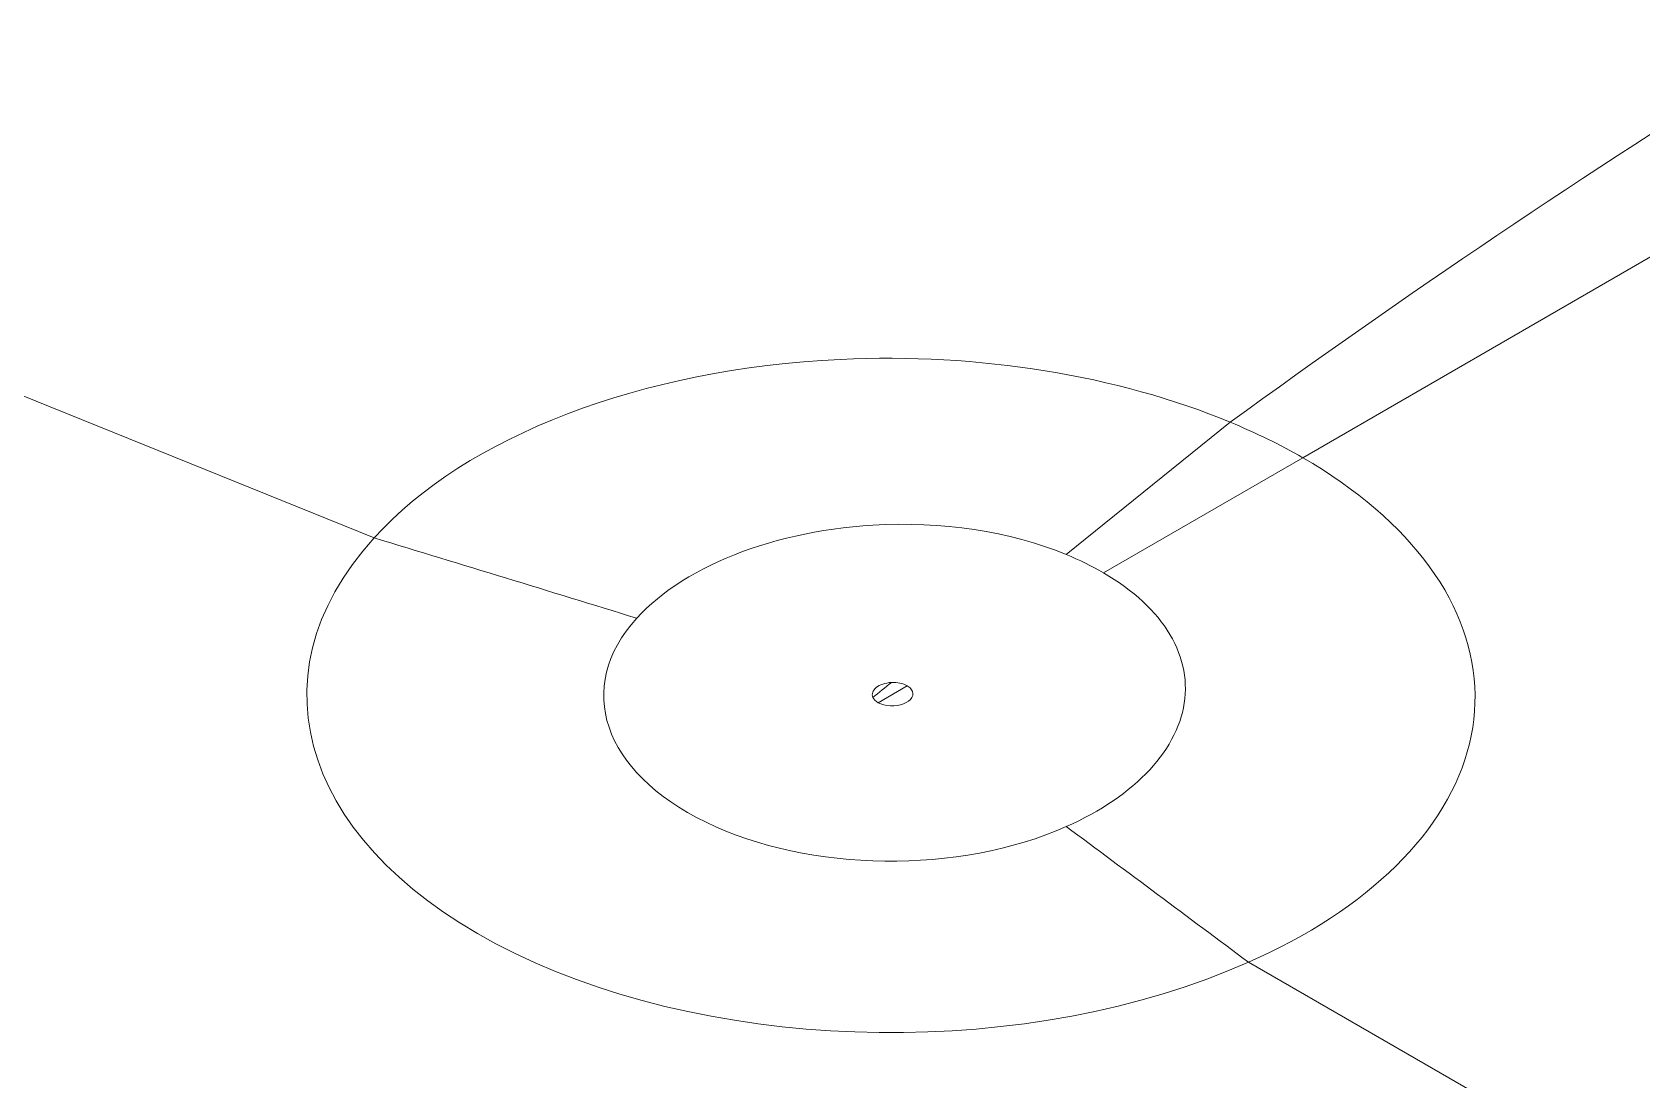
# Model space of a CAD drawing. Header units: millimetres. Extents: x 474.7 to 528.3, y 13.1 to 23.5.
# Drawn here: x 481.43147 to 481.45252, y 15.43864 to 15.45234 of the extents above; entities that cross this region are included whole.
import ezdxf

# ---------------------------------------------------------------- set-up
doc = ezdxf.new("R2010")
doc.units = ezdxf.units.MM
doc.header["$LTSCALE"] = 2.5
doc.layers.add('I-ARQ', color=8, linetype='Continuous')

msp = doc.modelspace()

# ---------------------------------------------------------------- linework, layer by layer
at = {"layer": 'I-ARQ', "lineweight": 5}
for points, knots in [([(481.450978, 15.484964, 10.008267), (481.468472, 15.492227, 9.997996), (481.492404, 15.491375, 9.999201), (481.508219, 15.482926, 10.011149), (481.508219, 15.482926, 10.011149), (481.524035, 15.474478, 10.023096), (481.527363, 15.460769, 10.042484), (481.516179, 15.450136, 10.057522)], [0, 0, 0, 0, 0.5, 0.5, 0.5, 0.5, 1, 1, 1, 1]), ([(481.465544, 15.420901, 10.098866), (481.447126, 15.414444, 10.107997), (481.423381, 15.416366, 10.10528), (481.408748, 15.425496, 10.092367), (481.408748, 15.425496, 10.092367), (481.394115, 15.434628, 10.079453), (481.39264, 15.448445, 10.059913), (481.405219, 15.458545, 10.04563)], [0, 0, 0, 0, 0.5, 0.5, 0.5, 0.5, 1, 1, 1, 1]), ([(481.471949, 15.425987, 10.091673), (481.456357, 15.416985, 10.104404), (481.431408, 15.416401, 10.10523), (481.414605, 15.424645, 10.093571), (481.414605, 15.424645, 10.093571), (481.397803, 15.43289, 10.081911), (481.394776, 15.447199, 10.061675), (481.40765, 15.457536, 10.047057)], [0, 0, 0, 0, 0.5, 0.5, 0.5, 0.5, 1, 1, 1, 1]), ([(481.471478, 15.426259, 10.091288), (481.456202, 15.41744, 10.103761), (481.431784, 15.416824, 10.104632), (481.415236, 15.424842, 10.093293), (481.415236, 15.424842, 10.093293), (481.398688, 15.432858, 10.081956), (481.395498, 15.446848, 10.062171), (481.407889, 15.457065, 10.047722)], [0, 0, 0, 0, 0.5, 0.5, 0.5, 0.5, 1, 1, 1, 1]), ([(481.469314, 15.427508, 10.089522), (481.455161, 15.419337, 10.101078), (481.432536, 15.418766, 10.101885), (481.417203, 15.426194, 10.09138), (481.417203, 15.426194, 10.09138), (481.40187, 15.433623, 10.080874), (481.398914, 15.446585, 10.062543), (481.410394, 15.456052, 10.049155)], [0, 0, 0, 0, 0.5, 0.5, 0.5, 0.5, 1, 1, 1, 1]), ([(481.447377, 15.440174, 10.07161), (481.447377, 15.440174, 10.07161), (481.447521, 15.440239, 10.071518), (481.447521, 15.440239, 10.071518), (481.447521, 15.440239, 10.071518), (481.447521, 15.440239, 10.071518), (481.447662, 15.440306, 10.071423), (481.447662, 15.440306, 10.071423), (481.447662, 15.440306, 10.071423), (481.447662, 15.440306, 10.071423), (481.447801, 15.440375, 10.071325), (481.447801, 15.440375, 10.071325), (481.447801, 15.440375, 10.071325), (481.447801, 15.440375, 10.071325), (481.447936, 15.440446, 10.071225), (481.447936, 15.440446, 10.071225), (481.447936, 15.440446, 10.071225), (481.447936, 15.440446, 10.071225), (481.448069, 15.440519, 10.071122), (481.448069, 15.440519, 10.071122), (481.448069, 15.440519, 10.071122), (481.448069, 15.440519, 10.071122), (481.448199, 15.440594, 10.071016), (481.448199, 15.440594, 10.071016), (481.448199, 15.440594, 10.071016), (481.448199, 15.440594, 10.071016), (481.448325, 15.440671, 10.070908), (481.448325, 15.440671, 10.070908), (481.448325, 15.440671, 10.070908), (481.448325, 15.440671, 10.070908), (481.448448, 15.440749, 10.070796), (481.448448, 15.440749, 10.070796), (481.448448, 15.440749, 10.070796), (481.448448, 15.440749, 10.070796), (481.448567, 15.44083, 10.070683), (481.448567, 15.44083, 10.070683), (481.448567, 15.44083, 10.070683), (481.448567, 15.44083, 10.070683), (481.448684, 15.440911, 10.070567), (481.448684, 15.440911, 10.070567), (481.448684, 15.440911, 10.070567), (481.448684, 15.440911, 10.070567), (481.448796, 15.440994, 10.070449), (481.448796, 15.440994, 10.070449), (481.448796, 15.440994, 10.070449), (481.448796, 15.440994, 10.070449), (481.448906, 15.441079, 10.070329), (481.448906, 15.441079, 10.070329), (481.448906, 15.441079, 10.070329), (481.448906, 15.441079, 10.070329), (481.449011, 15.441166, 10.070207), (481.449011, 15.441166, 10.070207), (481.449011, 15.441166, 10.070207), (481.449011, 15.441166, 10.070207), (481.449113, 15.441254, 10.070083), (481.449113, 15.441254, 10.070083), (481.449113, 15.441254, 10.070083), (481.449113, 15.441254, 10.070083), (481.449212, 15.441343, 10.069956), (481.449212, 15.441343, 10.069956), (481.449212, 15.441343, 10.069956), (481.449212, 15.441343, 10.069956), (481.449306, 15.441433, 10.069829), (481.449306, 15.441433, 10.069829), (481.449306, 15.441433, 10.069829), (481.449306, 15.441433, 10.069829), (481.449397, 15.441526, 10.069698), (481.449397, 15.441526, 10.069698), (481.449397, 15.441526, 10.069698), (481.449397, 15.441526, 10.069698), (481.449483, 15.441619, 10.069566), (481.449483, 15.441619, 10.069566), (481.449483, 15.441619, 10.069566), (481.449483, 15.441619, 10.069566), (481.449567, 15.441714, 10.069432), (481.449567, 15.441714, 10.069432), (481.449567, 15.441714, 10.069432), (481.449567, 15.441714, 10.069432), (481.449646, 15.44181, 10.069297), (481.449646, 15.44181, 10.069297), (481.449646, 15.44181, 10.069297), (481.449646, 15.44181, 10.069297), (481.449721, 15.441906, 10.06916), (481.449721, 15.441906, 10.06916), (481.449721, 15.441906, 10.06916), (481.449721, 15.441906, 10.06916), (481.449791, 15.442004, 10.069022), (481.449791, 15.442004, 10.069022), (481.449791, 15.442004, 10.069022), (481.449791, 15.442004, 10.069022), (481.449858, 15.442103, 10.068881), (481.449858, 15.442103, 10.068881), (481.449858, 15.442103, 10.068881), (481.449858, 15.442103, 10.068881), (481.44992, 15.442203, 10.06874), (481.44992, 15.442203, 10.06874), (481.44992, 15.442203, 10.06874), (481.44992, 15.442203, 10.06874), (481.449978, 15.442304, 10.068598), (481.449978, 15.442304, 10.068598), (481.449978, 15.442304, 10.068598), (481.449978, 15.442304, 10.068598), (481.450032, 15.442405, 10.068454), (481.450032, 15.442405, 10.068454), (481.450032, 15.442405, 10.068454), (481.450032, 15.442405, 10.068454), (481.450083, 15.442508, 10.068309), (481.450083, 15.442508, 10.068309), (481.450083, 15.442508, 10.068309), (481.450083, 15.442508, 10.068309), (481.450128, 15.442611, 10.068163), (481.450128, 15.442611, 10.068163), (481.450128, 15.442611, 10.068163), (481.450128, 15.442611, 10.068163), (481.450169, 15.442715, 10.068016), (481.450169, 15.442715, 10.068016), (481.450169, 15.442715, 10.068016), (481.450169, 15.442715, 10.068016), (481.450206, 15.44282, 10.067868), (481.450206, 15.44282, 10.067868), (481.450206, 15.44282, 10.067868), (481.450206, 15.44282, 10.067868), (481.450238, 15.442924, 10.06772), (481.450238, 15.442924, 10.06772), (481.450238, 15.442924, 10.06772), (481.450238, 15.442924, 10.06772), (481.450266, 15.44303, 10.067571), (481.450266, 15.44303, 10.067571), (481.450266, 15.44303, 10.067571), (481.450266, 15.44303, 10.067571), (481.450289, 15.443136, 10.067421), (481.450289, 15.443136, 10.067421), (481.450289, 15.443136, 10.067421), (481.450289, 15.443136, 10.067421), (481.450309, 15.443242, 10.067272), (481.450309, 15.443242, 10.067272), (481.450309, 15.443242, 10.067272), (481.450309, 15.443242, 10.067272), (481.450323, 15.443348, 10.067121), (481.450323, 15.443348, 10.067121), (481.450323, 15.443348, 10.067121), (481.450323, 15.443348, 10.067121), (481.450332, 15.443455, 10.06697), (481.450332, 15.443455, 10.06697), (481.450332, 15.443455, 10.06697), (481.450332, 15.443455, 10.06697), (481.450338, 15.443562, 10.066819), (481.450338, 15.443562, 10.066819), (481.450338, 15.443562, 10.066819), (481.450338, 15.443562, 10.066819), (481.450339, 15.443669, 10.066667), (481.450339, 15.443669, 10.066667), (481.450339, 15.443669, 10.066667), (481.450339, 15.443669, 10.066667), (481.450335, 15.443776, 10.066516), (481.450335, 15.443776, 10.066516), (481.450335, 15.443776, 10.066516), (481.450335, 15.443776, 10.066516), (481.450328, 15.443883, 10.066364), (481.450328, 15.443883, 10.066364), (481.450328, 15.443883, 10.066364), (481.450328, 15.443883, 10.066364), (481.450315, 15.44399, 10.066213), (481.450315, 15.44399, 10.066213), (481.450315, 15.44399, 10.066213), (481.450315, 15.44399, 10.066213), (481.450298, 15.444097, 10.066062), (481.450298, 15.444097, 10.066062), (481.450298, 15.444097, 10.066062), (481.450298, 15.444097, 10.066062), (481.450276, 15.444203, 10.065911), (481.450276, 15.444203, 10.065911), (481.450276, 15.444203, 10.065911), (481.450276, 15.444203, 10.065911), (481.45025, 15.44431, 10.06576), (481.45025, 15.44431, 10.06576), (481.45025, 15.44431, 10.06576), (481.45025, 15.44431, 10.06576), (481.45022, 15.444416, 10.065611), (481.45022, 15.444416, 10.065611), (481.45022, 15.444416, 10.065611), (481.45022, 15.444416, 10.065611), (481.450184, 15.444522, 10.065461), (481.450184, 15.444522, 10.065461), (481.450184, 15.444522, 10.065461), (481.450184, 15.444522, 10.065461), (481.450145, 15.444626, 10.065313), (481.450145, 15.444626, 10.065313), (481.450145, 15.444626, 10.065313), (481.450145, 15.444626, 10.065313), (481.450101, 15.444731, 10.065165), (481.450101, 15.444731, 10.065165), (481.450101, 15.444731, 10.065165), (481.450101, 15.444731, 10.065165), (481.450052, 15.444835, 10.065018), (481.450052, 15.444835, 10.065018), (481.450052, 15.444835, 10.065018), (481.450052, 15.444835, 10.065018), (481.449999, 15.444939, 10.064872), (481.449999, 15.444939, 10.064872), (481.449999, 15.444939, 10.064872), (481.449999, 15.444939, 10.064872), (481.449943, 15.445041, 10.064727), (481.449943, 15.445041, 10.064727), (481.449943, 15.445041, 10.064727), (481.449943, 15.445041, 10.064727), (481.449881, 15.445143, 10.064583), (481.449881, 15.445143, 10.064583), (481.449881, 15.445143, 10.064583), (481.449881, 15.445143, 10.064583), (481.449815, 15.445244, 10.06444), (481.449815, 15.445244, 10.06444), (481.449815, 15.445244, 10.06444), (481.449815, 15.445244, 10.06444), (481.449744, 15.445344, 10.064299), (481.449744, 15.445344, 10.064299), (481.449744, 15.445344, 10.064299), (481.449744, 15.445344, 10.064299), (481.44967, 15.445443, 10.064159), (481.44967, 15.445443, 10.064159), (481.44967, 15.445443, 10.064159), (481.44967, 15.445443, 10.064159), (481.449592, 15.445541, 10.06402), (481.449592, 15.445541, 10.06402), (481.449592, 15.445541, 10.06402), (481.449592, 15.445541, 10.06402), (481.449509, 15.445638, 10.063883), (481.449509, 15.445638, 10.063883), (481.449509, 15.445638, 10.063883), (481.449509, 15.445638, 10.063883), (481.449423, 15.445734, 10.063747), (481.449423, 15.445734, 10.063747), (481.449423, 15.445734, 10.063747), (481.449423, 15.445734, 10.063747), (481.449332, 15.445828, 10.063614), (481.449332, 15.445828, 10.063614), (481.449332, 15.445828, 10.063614), (481.449332, 15.445828, 10.063614), (481.449237, 15.445921, 10.063482), (481.449237, 15.445921, 10.063482), (481.449237, 15.445921, 10.063482), (481.449237, 15.445921, 10.063482), (481.449139, 15.446013, 10.063352), (481.449139, 15.446013, 10.063352), (481.449139, 15.446013, 10.063352), (481.449139, 15.446013, 10.063352), (481.449036, 15.446103, 10.063224), (481.449036, 15.446103, 10.063224), (481.449036, 15.446103, 10.063224), (481.449036, 15.446103, 10.063224), (481.44893, 15.446193, 10.063098), (481.44893, 15.446193, 10.063098), (481.44893, 15.446193, 10.063098), (481.44893, 15.446193, 10.063098), (481.44882, 15.44628, 10.062974), (481.44882, 15.44628, 10.062974), (481.44882, 15.44628, 10.062974), (481.44882, 15.44628, 10.062974), (481.448706, 15.446366, 10.062852), (481.448706, 15.446366, 10.062852), (481.448706, 15.446366, 10.062852), (481.448706, 15.446366, 10.062852), (481.448588, 15.446451, 10.062733), (481.448588, 15.446451, 10.062733), (481.448588, 15.446451, 10.062733), (481.448588, 15.446451, 10.062733), (481.448468, 15.446533, 10.062617), (481.448468, 15.446533, 10.062617), (481.448468, 15.446533, 10.062617), (481.448468, 15.446533, 10.062617), (481.448344, 15.446615, 10.062501), (481.448344, 15.446615, 10.062501), (481.448344, 15.446615, 10.062501), (481.448344, 15.446615, 10.062501), (481.448216, 15.446694, 10.062389), (481.448216, 15.446694, 10.062389), (481.448216, 15.446694, 10.062389), (481.448216, 15.446694, 10.062389), (481.448086, 15.446771, 10.06228), (481.448086, 15.446771, 10.06228)], [0, 0, 0, 0, 0.014286, 0.014286, 0.014286, 0.014286, 0.028571, 0.028571, 0.028571, 0.028571, 0.042857, 0.042857, 0.042857, 0.042857, 0.057143, 0.057143, 0.057143, 0.057143, 0.071429, 0.071429, 0.071429, 0.071429, 0.085714, 0.085714, 0.085714, 0.085714, 0.1, 0.1, 0.1, 0.1, 0.114286, 0.114286, 0.114286, 0.114286, 0.128571, 0.128571, 0.128571, 0.128571, 0.142857, 0.142857, 0.142857, 0.142857, 0.157143, 0.157143, 0.157143, 0.157143, 0.171429, 0.171429, 0.171429, 0.171429, 0.185714, 0.185714, 0.185714, 0.185714, 0.2, 0.2, 0.2, 0.2, 0.214286, 0.214286, 0.214286, 0.214286, 0.228571, 0.228571, 0.228571, 0.228571, 0.242857, 0.242857, 0.242857, 0.242857, 0.257143, 0.257143, 0.257143, 0.257143, 0.271429, 0.271429, 0.271429, 0.271429, 0.285714, 0.285714, 0.285714, 0.285714, 0.3, 0.3, 0.3, 0.3, 0.314286, 0.314286, 0.314286, 0.314286, 0.328571, 0.328571, 0.328571, 0.328571, 0.342857, 0.342857, 0.342857, 0.342857, 0.357143, 0.357143, 0.357143, 0.357143, 0.371429, 0.371429, 0.371429, 0.371429, 0.385714, 0.385714, 0.385714, 0.385714, 0.4, 0.4, 0.4, 0.4, 0.414286, 0.414286, 0.414286, 0.414286, 0.428571, 0.428571, 0.428571, 0.428571, 0.442857, 0.442857, 0.442857, 0.442857, 0.457143, 0.457143, 0.457143, 0.457143, 0.471429, 0.471429, 0.471429, 0.471429, 0.485714, 0.485714, 0.485714, 0.485714, 0.5, 0.5, 0.5, 0.5, 0.514286, 0.514286, 0.514286, 0.514286, 0.528571, 0.528571, 0.528571, 0.528571, 0.542857, 0.542857, 0.542857, 0.542857, 0.557143, 0.557143, 0.557143, 0.557143, 0.571429, 0.571429, 0.571429, 0.571429, 0.585714, 0.585714, 0.585714, 0.585714, 0.6, 0.6, 0.6, 0.6, 0.614286, 0.614286, 0.614286, 0.614286, 0.628571, 0.628571, 0.628571, 0.628571, 0.642857, 0.642857, 0.642857, 0.642857, 0.657143, 0.657143, 0.657143, 0.657143, 0.671429, 0.671429, 0.671429, 0.671429, 0.685714, 0.685714, 0.685714, 0.685714, 0.7, 0.7, 0.7, 0.7, 0.714286, 0.714286, 0.714286, 0.714286, 0.728571, 0.728571, 0.728571, 0.728571, 0.742857, 0.742857, 0.742857, 0.742857, 0.757143, 0.757143, 0.757143, 0.757143, 0.771429, 0.771429, 0.771429, 0.771429, 0.785714, 0.785714, 0.785714, 0.785714, 0.8, 0.8, 0.8, 0.8, 0.814286, 0.814286, 0.814286, 0.814286, 0.828571, 0.828571, 0.828571, 0.828571, 0.842857, 0.842857, 0.842857, 0.842857, 0.857143, 0.857143, 0.857143, 0.857143, 0.871429, 0.871429, 0.871429, 0.871429, 0.885714, 0.885714, 0.885714, 0.885714, 0.9, 0.9, 0.9, 0.9, 0.914286, 0.914286, 0.914286, 0.914286, 0.928571, 0.928571, 0.928571, 0.928571, 0.942857, 0.942857, 0.942857, 0.942857, 0.957143, 0.957143, 0.957143, 0.957143, 0.971429, 0.971429, 0.971429, 0.971429, 0.985714, 0.985714, 0.985714, 0.985714, 1, 1, 1, 1]), ([(481.442463, 15.445888, 10.06353), (481.442463, 15.445888, 10.06353), (481.442333, 15.445879, 10.063542), (481.442333, 15.445879, 10.063542), (481.442333, 15.445879, 10.063542), (481.442333, 15.445879, 10.063542), (481.442204, 15.445867, 10.063558), (481.442204, 15.445867, 10.063558), (481.442204, 15.445867, 10.063558), (481.442204, 15.445867, 10.063558), (481.442077, 15.445854, 10.063578), (481.442077, 15.445854, 10.063578), (481.442077, 15.445854, 10.063578), (481.442077, 15.445854, 10.063578), (481.44195, 15.445837, 10.063601), (481.44195, 15.445837, 10.063601), (481.44195, 15.445837, 10.063601), (481.44195, 15.445837, 10.063601), (481.441824, 15.445818, 10.063628), (481.441824, 15.445818, 10.063628), (481.441824, 15.445818, 10.063628), (481.441824, 15.445818, 10.063628), (481.441699, 15.445796, 10.063659), (481.441699, 15.445796, 10.063659), (481.441699, 15.445796, 10.063659), (481.441699, 15.445796, 10.063659), (481.441576, 15.445773, 10.063692), (481.441576, 15.445773, 10.063692), (481.441576, 15.445773, 10.063692), (481.441576, 15.445773, 10.063692), (481.441454, 15.445747, 10.063729), (481.441454, 15.445747, 10.063729), (481.441454, 15.445747, 10.063729), (481.441454, 15.445747, 10.063729), (481.441334, 15.445718, 10.063769), (481.441334, 15.445718, 10.063769), (481.441334, 15.445718, 10.063769), (481.441334, 15.445718, 10.063769), (481.441216, 15.445687, 10.063813), (481.441216, 15.445687, 10.063813), (481.441216, 15.445687, 10.063813), (481.441216, 15.445687, 10.063813), (481.441099, 15.445655, 10.063859), (481.441099, 15.445655, 10.063859), (481.441099, 15.445655, 10.063859), (481.441099, 15.445655, 10.063859), (481.440985, 15.44562, 10.063909), (481.440985, 15.44562, 10.063909), (481.440985, 15.44562, 10.063909), (481.440985, 15.44562, 10.063909), (481.440872, 15.445582, 10.063961), (481.440872, 15.445582, 10.063961), (481.440872, 15.445582, 10.063961), (481.440872, 15.445582, 10.063961), (481.440762, 15.445543, 10.064017), (481.440762, 15.445543, 10.064017), (481.440762, 15.445543, 10.064017), (481.440762, 15.445543, 10.064017), (481.440655, 15.445501, 10.064076), (481.440655, 15.445501, 10.064076), (481.440655, 15.445501, 10.064076), (481.440655, 15.445501, 10.064076), (481.440548, 15.445458, 10.064137), (481.440548, 15.445458, 10.064137), (481.440548, 15.445458, 10.064137), (481.440548, 15.445458, 10.064137), (481.440446, 15.445413, 10.064201), (481.440446, 15.445413, 10.064201), (481.440446, 15.445413, 10.064201), (481.440446, 15.445413, 10.064201), (481.440346, 15.445366, 10.064267), (481.440346, 15.445366, 10.064267), (481.440346, 15.445366, 10.064267), (481.440346, 15.445366, 10.064267), (481.440249, 15.445317, 10.064337), (481.440249, 15.445317, 10.064337), (481.440249, 15.445317, 10.064337), (481.440249, 15.445317, 10.064337), (481.440153, 15.445266, 10.064408), (481.440153, 15.445266, 10.064408), (481.440153, 15.445266, 10.064408), (481.440153, 15.445266, 10.064408), (481.440061, 15.445213, 10.064483), (481.440061, 15.445213, 10.064483), (481.440061, 15.445213, 10.064483), (481.440061, 15.445213, 10.064483), (481.439972, 15.445159, 10.064559), (481.439972, 15.445159, 10.064559), (481.439972, 15.445159, 10.064559), (481.439972, 15.445159, 10.064559), (481.439887, 15.445103, 10.064639), (481.439887, 15.445103, 10.064639), (481.439887, 15.445103, 10.064639), (481.439887, 15.445103, 10.064639), (481.439804, 15.445046, 10.06472), (481.439804, 15.445046, 10.06472), (481.439804, 15.445046, 10.06472), (481.439804, 15.445046, 10.06472), (481.439725, 15.444987, 10.064803), (481.439725, 15.444987, 10.064803), (481.439725, 15.444987, 10.064803), (481.439725, 15.444987, 10.064803), (481.439648, 15.444927, 10.064888), (481.439648, 15.444927, 10.064888), (481.439648, 15.444927, 10.064888), (481.439648, 15.444927, 10.064888), (481.439576, 15.444865, 10.064976), (481.439576, 15.444865, 10.064976), (481.439576, 15.444865, 10.064976), (481.439576, 15.444865, 10.064976), (481.439507, 15.444802, 10.065065), (481.439507, 15.444802, 10.065065), (481.439507, 15.444802, 10.065065), (481.439507, 15.444802, 10.065065), (481.43944, 15.444738, 10.065156), (481.43944, 15.444738, 10.065156), (481.43944, 15.444738, 10.065156), (481.43944, 15.444738, 10.065156), (481.439379, 15.444672, 10.065248), (481.439379, 15.444672, 10.065248)], [0, 0, 0, 0, 0.033333, 0.033333, 0.033333, 0.033333, 0.066667, 0.066667, 0.066667, 0.066667, 0.1, 0.1, 0.1, 0.1, 0.133333, 0.133333, 0.133333, 0.133333, 0.166667, 0.166667, 0.166667, 0.166667, 0.2, 0.2, 0.2, 0.2, 0.233333, 0.233333, 0.233333, 0.233333, 0.266667, 0.266667, 0.266667, 0.266667, 0.3, 0.3, 0.3, 0.3, 0.333333, 0.333333, 0.333333, 0.333333, 0.366667, 0.366667, 0.366667, 0.366667, 0.4, 0.4, 0.4, 0.4, 0.433333, 0.433333, 0.433333, 0.433333, 0.466667, 0.466667, 0.466667, 0.466667, 0.5, 0.5, 0.5, 0.5, 0.533333, 0.533333, 0.533333, 0.533333, 0.566667, 0.566667, 0.566667, 0.566667, 0.6, 0.6, 0.6, 0.6, 0.633333, 0.633333, 0.633333, 0.633333, 0.666667, 0.666667, 0.666667, 0.666667, 0.7, 0.7, 0.7, 0.7, 0.733333, 0.733333, 0.733333, 0.733333, 0.766667, 0.766667, 0.766667, 0.766667, 0.8, 0.8, 0.8, 0.8, 0.833333, 0.833333, 0.833333, 0.833333, 0.866667, 0.866667, 0.866667, 0.866667, 0.9, 0.9, 0.9, 0.9, 0.933333, 0.933333, 0.933333, 0.933333, 0.966667, 0.966667, 0.966667, 0.966667, 1, 1, 1, 1]), ([(481.447377, 15.440174, 10.07161), (481.444531, 15.438905, 10.073405), (481.440539, 15.438952, 10.073338), (481.437787, 15.440288, 10.071448), (481.437787, 15.440288, 10.071448), (481.435036, 15.441624, 10.069559), (481.43427, 15.443887, 10.066359), (481.435946, 15.445722, 10.063763)], [0, 0, 0, 0, 0.5, 0.5, 0.5, 0.5, 1, 1, 1, 1]), ([(481.444994, 15.441947, 10.069103), (481.444994, 15.441947, 10.069103), (481.445077, 15.441985, 10.069049), (481.445077, 15.441985, 10.069049), (481.445077, 15.441985, 10.069049), (481.445077, 15.441985, 10.069049), (481.445159, 15.442024, 10.068994), (481.445159, 15.442024, 10.068994), (481.445159, 15.442024, 10.068994), (481.445159, 15.442024, 10.068994), (481.445239, 15.442064, 10.068936), (481.445239, 15.442064, 10.068936), (481.445239, 15.442064, 10.068936), (481.445239, 15.442064, 10.068936), (481.445316, 15.442107, 10.068877), (481.445316, 15.442107, 10.068877), (481.445316, 15.442107, 10.068877), (481.445316, 15.442107, 10.068877), (481.445392, 15.442149, 10.068816), (481.445392, 15.442149, 10.068816), (481.445392, 15.442149, 10.068816), (481.445392, 15.442149, 10.068816), (481.445466, 15.442194, 10.068753), (481.445466, 15.442194, 10.068753), (481.445466, 15.442194, 10.068753), (481.445466, 15.442194, 10.068753), (481.445538, 15.442239, 10.06869), (481.445538, 15.442239, 10.06869), (481.445538, 15.442239, 10.06869), (481.445538, 15.442239, 10.06869), (481.445608, 15.442286, 10.068623), (481.445608, 15.442286, 10.068623), (481.445608, 15.442286, 10.068623), (481.445608, 15.442286, 10.068623), (481.445675, 15.442333, 10.068557), (481.445675, 15.442333, 10.068557), (481.445675, 15.442333, 10.068557), (481.445675, 15.442333, 10.068557), (481.445741, 15.442381, 10.068489), (481.445741, 15.442381, 10.068489), (481.445741, 15.442381, 10.068489), (481.445741, 15.442381, 10.068489), (481.445804, 15.442431, 10.068418), (481.445804, 15.442431, 10.068418), (481.445804, 15.442431, 10.068418), (481.445804, 15.442431, 10.068418), (481.445865, 15.442481, 10.068348), (481.445865, 15.442481, 10.068348), (481.445865, 15.442481, 10.068348), (481.445865, 15.442481, 10.068348), (481.445924, 15.442532, 10.068275), (481.445924, 15.442532, 10.068275), (481.445924, 15.442532, 10.068275), (481.445924, 15.442532, 10.068275), (481.44598, 15.442584, 10.068201), (481.44598, 15.442584, 10.068201), (481.44598, 15.442584, 10.068201), (481.44598, 15.442584, 10.068201), (481.446033, 15.442637, 10.068127), (481.446033, 15.442637, 10.068127), (481.446033, 15.442637, 10.068127), (481.446033, 15.442637, 10.068127), (481.446085, 15.44269, 10.068051), (481.446085, 15.44269, 10.068051), (481.446085, 15.44269, 10.068051), (481.446085, 15.44269, 10.068051), (481.446134, 15.442745, 10.067974), (481.446134, 15.442745, 10.067974), (481.446134, 15.442745, 10.067974), (481.446134, 15.442745, 10.067974), (481.44618, 15.4428, 10.067896), (481.44618, 15.4428, 10.067896), (481.44618, 15.4428, 10.067896), (481.44618, 15.4428, 10.067896), (481.446224, 15.442856, 10.067817), (481.446224, 15.442856, 10.067817), (481.446224, 15.442856, 10.067817), (481.446224, 15.442856, 10.067817), (481.446265, 15.442912, 10.067737), (481.446265, 15.442912, 10.067737), (481.446265, 15.442912, 10.067737), (481.446265, 15.442912, 10.067737), (481.446303, 15.442969, 10.067657), (481.446303, 15.442969, 10.067657), (481.446303, 15.442969, 10.067657), (481.446303, 15.442969, 10.067657), (481.446339, 15.443027, 10.067575), (481.446339, 15.443027, 10.067575), (481.446339, 15.443027, 10.067575), (481.446339, 15.443027, 10.067575), (481.446372, 15.443085, 10.067493), (481.446372, 15.443085, 10.067493), (481.446372, 15.443085, 10.067493), (481.446372, 15.443085, 10.067493), (481.446402, 15.443143, 10.06741), (481.446402, 15.443143, 10.06741), (481.446402, 15.443143, 10.06741), (481.446402, 15.443143, 10.06741), (481.44643, 15.443202, 10.067327), (481.44643, 15.443202, 10.067327), (481.44643, 15.443202, 10.067327), (481.44643, 15.443202, 10.067327), (481.446454, 15.443262, 10.067243), (481.446454, 15.443262, 10.067243), (481.446454, 15.443262, 10.067243), (481.446454, 15.443262, 10.067243), (481.446477, 15.443321, 10.067159), (481.446477, 15.443321, 10.067159), (481.446477, 15.443321, 10.067159), (481.446477, 15.443321, 10.067159), (481.446496, 15.443381, 10.067074), (481.446496, 15.443381, 10.067074), (481.446496, 15.443381, 10.067074), (481.446496, 15.443381, 10.067074), (481.446513, 15.443441, 10.066989), (481.446513, 15.443441, 10.066989), (481.446513, 15.443441, 10.066989), (481.446513, 15.443441, 10.066989), (481.446526, 15.443502, 10.066903), (481.446526, 15.443502, 10.066903), (481.446526, 15.443502, 10.066903), (481.446526, 15.443502, 10.066903), (481.446536, 15.443562, 10.066818), (481.446536, 15.443562, 10.066818), (481.446536, 15.443562, 10.066818), (481.446536, 15.443562, 10.066818), (481.446544, 15.443623, 10.066732), (481.446544, 15.443623, 10.066732), (481.446544, 15.443623, 10.066732), (481.446544, 15.443623, 10.066732), (481.44655, 15.443684, 10.066646), (481.44655, 15.443684, 10.066646), (481.44655, 15.443684, 10.066646), (481.44655, 15.443684, 10.066646), (481.446551, 15.443745, 10.06656), (481.446551, 15.443745, 10.06656), (481.446551, 15.443745, 10.06656), (481.446551, 15.443745, 10.06656), (481.44655, 15.443805, 10.066475), (481.44655, 15.443805, 10.066475), (481.44655, 15.443805, 10.066475), (481.44655, 15.443805, 10.066475), (481.446547, 15.443866, 10.066389), (481.446547, 15.443866, 10.066389), (481.446547, 15.443866, 10.066389), (481.446547, 15.443866, 10.066389), (481.44654, 15.443926, 10.066303), (481.44654, 15.443926, 10.066303), (481.44654, 15.443926, 10.066303), (481.44654, 15.443926, 10.066303), (481.44653, 15.443987, 10.066218), (481.44653, 15.443987, 10.066218), (481.44653, 15.443987, 10.066218), (481.44653, 15.443987, 10.066218), (481.446517, 15.444047, 10.066133), (481.446517, 15.444047, 10.066133), (481.446517, 15.444047, 10.066133), (481.446517, 15.444047, 10.066133), (481.446503, 15.444107, 10.066048), (481.446503, 15.444107, 10.066048), (481.446503, 15.444107, 10.066048), (481.446503, 15.444107, 10.066048), (481.446485, 15.444166, 10.065964), (481.446485, 15.444166, 10.065964), (481.446485, 15.444166, 10.065964), (481.446485, 15.444166, 10.065964), (481.446463, 15.444225, 10.065881), (481.446463, 15.444225, 10.065881), (481.446463, 15.444225, 10.065881), (481.446463, 15.444225, 10.065881), (481.446439, 15.444284, 10.065797), (481.446439, 15.444284, 10.065797), (481.446439, 15.444284, 10.065797), (481.446439, 15.444284, 10.065797), (481.446413, 15.444342, 10.065715), (481.446413, 15.444342, 10.065715), (481.446413, 15.444342, 10.065715), (481.446413, 15.444342, 10.065715), (481.446383, 15.444401, 10.065633), (481.446383, 15.444401, 10.065633), (481.446383, 15.444401, 10.065633), (481.446383, 15.444401, 10.065633), (481.44635, 15.444457, 10.065552), (481.44635, 15.444457, 10.065552), (481.44635, 15.444457, 10.065552), (481.44635, 15.444457, 10.065552), (481.446315, 15.444514, 10.065472), (481.446315, 15.444514, 10.065472), (481.446315, 15.444514, 10.065472), (481.446315, 15.444514, 10.065472), (481.446277, 15.444571, 10.065392), (481.446277, 15.444571, 10.065392), (481.446277, 15.444571, 10.065392), (481.446277, 15.444571, 10.065392), (481.446236, 15.444626, 10.065314), (481.446236, 15.444626, 10.065314), (481.446236, 15.444626, 10.065314), (481.446236, 15.444626, 10.065314), (481.446194, 15.44468, 10.065237), (481.446194, 15.44468, 10.065237), (481.446194, 15.44468, 10.065237), (481.446194, 15.44468, 10.065237), (481.446147, 15.444735, 10.06516), (481.446147, 15.444735, 10.06516), (481.446147, 15.444735, 10.06516), (481.446147, 15.444735, 10.06516), (481.446099, 15.444788, 10.065085), (481.446099, 15.444788, 10.065085), (481.446099, 15.444788, 10.065085), (481.446099, 15.444788, 10.065085), (481.446048, 15.44484, 10.065011), (481.446048, 15.44484, 10.065011), (481.446048, 15.44484, 10.065011), (481.446048, 15.44484, 10.065011), (481.445994, 15.444891, 10.064939), (481.445994, 15.444891, 10.064939), (481.445994, 15.444891, 10.064939), (481.445994, 15.444891, 10.064939), (481.445938, 15.444942, 10.064867), (481.445938, 15.444942, 10.064867), (481.445938, 15.444942, 10.064867), (481.445938, 15.444942, 10.064867), (481.44588, 15.444992, 10.064797), (481.44588, 15.444992, 10.064797), (481.44588, 15.444992, 10.064797), (481.44588, 15.444992, 10.064797), (481.445818, 15.44504, 10.064728), (481.445818, 15.44504, 10.064728), (481.445818, 15.44504, 10.064728), (481.445818, 15.44504, 10.064728), (481.445755, 15.445088, 10.064661), (481.445755, 15.445088, 10.064661), (481.445755, 15.445088, 10.064661), (481.445755, 15.445088, 10.064661), (481.445689, 15.445134, 10.064595), (481.445689, 15.445134, 10.064595), (481.445689, 15.445134, 10.064595), (481.445689, 15.445134, 10.064595), (481.445621, 15.445179, 10.064531), (481.445621, 15.445179, 10.064531), (481.445621, 15.445179, 10.064531), (481.445621, 15.445179, 10.064531), (481.445551, 15.445223, 10.064469), (481.445551, 15.445223, 10.064469), (481.445551, 15.445223, 10.064469), (481.445551, 15.445223, 10.064469), (481.445479, 15.445267, 10.064408), (481.445479, 15.445267, 10.064408)], [0, 0, 0, 0, 0.016129, 0.016129, 0.016129, 0.016129, 0.032258, 0.032258, 0.032258, 0.032258, 0.048387, 0.048387, 0.048387, 0.048387, 0.064516, 0.064516, 0.064516, 0.064516, 0.080645, 0.080645, 0.080645, 0.080645, 0.096774, 0.096774, 0.096774, 0.096774, 0.112903, 0.112903, 0.112903, 0.112903, 0.129032, 0.129032, 0.129032, 0.129032, 0.145161, 0.145161, 0.145161, 0.145161, 0.16129, 0.16129, 0.16129, 0.16129, 0.177419, 0.177419, 0.177419, 0.177419, 0.193548, 0.193548, 0.193548, 0.193548, 0.209677, 0.209677, 0.209677, 0.209677, 0.225806, 0.225806, 0.225806, 0.225806, 0.241935, 0.241935, 0.241935, 0.241935, 0.258065, 0.258065, 0.258065, 0.258065, 0.274194, 0.274194, 0.274194, 0.274194, 0.290323, 0.290323, 0.290323, 0.290323, 0.306452, 0.306452, 0.306452, 0.306452, 0.322581, 0.322581, 0.322581, 0.322581, 0.33871, 0.33871, 0.33871, 0.33871, 0.354839, 0.354839, 0.354839, 0.354839, 0.370968, 0.370968, 0.370968, 0.370968, 0.387097, 0.387097, 0.387097, 0.387097, 0.403226, 0.403226, 0.403226, 0.403226, 0.419355, 0.419355, 0.419355, 0.419355, 0.435484, 0.435484, 0.435484, 0.435484, 0.451613, 0.451613, 0.451613, 0.451613, 0.467742, 0.467742, 0.467742, 0.467742, 0.483871, 0.483871, 0.483871, 0.483871, 0.5, 0.5, 0.5, 0.5, 0.516129, 0.516129, 0.516129, 0.516129, 0.532258, 0.532258, 0.532258, 0.532258, 0.548387, 0.548387, 0.548387, 0.548387, 0.564516, 0.564516, 0.564516, 0.564516, 0.580645, 0.580645, 0.580645, 0.580645, 0.596774, 0.596774, 0.596774, 0.596774, 0.612903, 0.612903, 0.612903, 0.612903, 0.629032, 0.629032, 0.629032, 0.629032, 0.645161, 0.645161, 0.645161, 0.645161, 0.66129, 0.66129, 0.66129, 0.66129, 0.677419, 0.677419, 0.677419, 0.677419, 0.693548, 0.693548, 0.693548, 0.693548, 0.709677, 0.709677, 0.709677, 0.709677, 0.725806, 0.725806, 0.725806, 0.725806, 0.741935, 0.741935, 0.741935, 0.741935, 0.758065, 0.758065, 0.758065, 0.758065, 0.774194, 0.774194, 0.774194, 0.774194, 0.790323, 0.790323, 0.790323, 0.790323, 0.806452, 0.806452, 0.806452, 0.806452, 0.822581, 0.822581, 0.822581, 0.822581, 0.83871, 0.83871, 0.83871, 0.83871, 0.854839, 0.854839, 0.854839, 0.854839, 0.870968, 0.870968, 0.870968, 0.870968, 0.887097, 0.887097, 0.887097, 0.887097, 0.903226, 0.903226, 0.903226, 0.903226, 0.919355, 0.919355, 0.919355, 0.919355, 0.935484, 0.935484, 0.935484, 0.935484, 0.951613, 0.951613, 0.951613, 0.951613, 0.967742, 0.967742, 0.967742, 0.967742, 0.983871, 0.983871, 0.983871, 0.983871, 1, 1, 1, 1]), ([(481.444994, 15.441947, 10.069103), (481.443595, 15.441324, 10.069984), (481.441636, 15.441347, 10.06995), (481.440284, 15.442004, 10.069022), (481.440284, 15.442004, 10.069022), (481.438933, 15.442659, 10.068095), (481.438555, 15.44377, 10.066524), (481.439379, 15.444672, 10.065248)], [0, 0, 0, 0, 0.5, 0.5, 0.5, 0.5, 1, 1, 1, 1]), ([(481.442466, 15.443636, 10.066714), (481.442447, 15.44368, 10.066651), (481.442463, 15.443728, 10.066584), (481.442509, 15.443765, 10.066531), (481.442509, 15.443765, 10.066531), (481.442556, 15.443803, 10.066477), (481.442628, 15.443827, 10.066443), (481.442707, 15.443832, 10.066436)], [0, 0, 0, 0, 0.5, 0.5, 0.5, 0.5, 1, 1, 1, 1]), ([(481.442535, 15.443567, 10.066812), (481.442535, 15.443567, 10.066812), (481.442569, 15.443551, 10.066834), (481.442569, 15.443551, 10.066834), (481.442569, 15.443551, 10.066834), (481.442569, 15.443551, 10.066834), (481.442607, 15.443538, 10.066852), (481.442607, 15.443538, 10.066852), (481.442607, 15.443538, 10.066852), (481.442607, 15.443538, 10.066852), (481.442649, 15.44353, 10.066864), (481.442649, 15.44353, 10.066864), (481.442649, 15.44353, 10.066864), (481.442649, 15.44353, 10.066864), (481.442694, 15.443526, 10.06687), (481.442694, 15.443526, 10.06687), (481.442694, 15.443526, 10.06687), (481.442694, 15.443526, 10.06687), (481.442738, 15.443526, 10.06687), (481.442738, 15.443526, 10.06687), (481.442738, 15.443526, 10.06687), (481.442738, 15.443526, 10.06687), (481.442783, 15.44353, 10.066864), (481.442783, 15.44353, 10.066864), (481.442783, 15.44353, 10.066864), (481.442783, 15.44353, 10.066864), (481.442826, 15.443539, 10.066851), (481.442826, 15.443539, 10.066851), (481.442826, 15.443539, 10.066851), (481.442826, 15.443539, 10.066851), (481.442866, 15.443552, 10.066832), (481.442866, 15.443552, 10.066832), (481.442866, 15.443552, 10.066832), (481.442866, 15.443552, 10.066832), (481.442902, 15.443569, 10.066809), (481.442902, 15.443569, 10.066809), (481.442902, 15.443569, 10.066809), (481.442902, 15.443569, 10.066809), (481.442932, 15.443589, 10.066781), (481.442932, 15.443589, 10.066781), (481.442932, 15.443589, 10.066781), (481.442932, 15.443589, 10.066781), (481.442957, 15.443611, 10.06675), (481.442957, 15.443611, 10.06675), (481.442957, 15.443611, 10.06675), (481.442957, 15.443611, 10.06675), (481.442975, 15.443635, 10.066715), (481.442975, 15.443635, 10.066715), (481.442975, 15.443635, 10.066715), (481.442975, 15.443635, 10.066715), (481.442986, 15.44366, 10.066679), (481.442986, 15.44366, 10.066679), (481.442986, 15.44366, 10.066679), (481.442986, 15.44366, 10.066679), (481.442989, 15.443687, 10.066642), (481.442989, 15.443687, 10.066642), (481.442989, 15.443687, 10.066642), (481.442989, 15.443687, 10.066642), (481.442984, 15.443712, 10.066606), (481.442984, 15.443712, 10.066606), (481.442984, 15.443712, 10.066606), (481.442984, 15.443712, 10.066606), (481.442971, 15.443737, 10.066571), (481.442971, 15.443737, 10.066571), (481.442971, 15.443737, 10.066571), (481.442971, 15.443737, 10.066571), (481.442952, 15.44376, 10.066538), (481.442952, 15.44376, 10.066538), (481.442952, 15.44376, 10.066538), (481.442952, 15.44376, 10.066538), (481.442926, 15.44378, 10.06651), (481.442926, 15.44378, 10.06651), (481.442926, 15.44378, 10.06651), (481.442926, 15.44378, 10.06651), (481.442916, 15.443787, 10.066501), (481.442916, 15.443787, 10.066501)], [0, 0, 0, 0, 0.052632, 0.052632, 0.052632, 0.052632, 0.105263, 0.105263, 0.105263, 0.105263, 0.157895, 0.157895, 0.157895, 0.157895, 0.210526, 0.210526, 0.210526, 0.210526, 0.263158, 0.263158, 0.263158, 0.263158, 0.315789, 0.315789, 0.315789, 0.315789, 0.368421, 0.368421, 0.368421, 0.368421, 0.421053, 0.421053, 0.421053, 0.421053, 0.473684, 0.473684, 0.473684, 0.473684, 0.526316, 0.526316, 0.526316, 0.526316, 0.578947, 0.578947, 0.578947, 0.578947, 0.631579, 0.631579, 0.631579, 0.631579, 0.684211, 0.684211, 0.684211, 0.684211, 0.736842, 0.736842, 0.736842, 0.736842, 0.789474, 0.789474, 0.789474, 0.789474, 0.842105, 0.842105, 0.842105, 0.842105, 0.894737, 0.894737, 0.894737, 0.894737, 0.947368, 0.947368, 0.947368, 0.947368, 1, 1, 1, 1])]:
    msp.add_open_spline(points, degree=3, knots=knots, dxfattribs=at)
for points in [[(481.447139, 15.447235, 10.061624), (481.449409, 15.448888, 10.059286), (481.451787, 15.450491, 10.057019), (481.454268, 15.45204, 10.054829)], [(481.448086, 15.446771, 10.06228), (481.448086, 15.446771, 10.06228), (481.455477, 15.451039, 10.056245), (481.455477, 15.451039, 10.056245)], [(481.426079, 15.449711, 10.058122), (481.426079, 15.449711, 10.058122), (481.435946, 15.445722, 10.063763), (481.435946, 15.445722, 10.063763)], [(481.435945, 15.445723, 10.063763), (481.437146, 15.447054, 10.06188), (481.439448, 15.447935, 10.060634), (481.44204, 15.448056, 10.060463)], [(481.44204, 15.448057, 10.060462), (481.443855, 15.448141, 10.060343), (481.445662, 15.447849, 10.060756), (481.447138, 15.447235, 10.061624)], [(481.447139, 15.447235, 10.061624), (481.447139, 15.447235, 10.061624), (481.444993, 15.445505, 10.064071), (481.444993, 15.445505, 10.064071)], [(481.447139, 15.447235, 10.061624), (481.447476, 15.447095, 10.061822), (481.447792, 15.446941, 10.06204), (481.448086, 15.446771, 10.06228)], [(481.445479, 15.445267, 10.064408), (481.445479, 15.445267, 10.064408), (481.448086, 15.446771, 10.06228), (481.448086, 15.446771, 10.06228)], [(481.442463, 15.445888, 10.06353), (481.443359, 15.445943, 10.063452), (481.444259, 15.445807, 10.063644), (481.444993, 15.445505, 10.064071)], [(481.435946, 15.445722, 10.063763), (481.437091, 15.445374, 10.064256), (481.438236, 15.445024, 10.06475), (481.439379, 15.444672, 10.065248)], [(481.444993, 15.445505, 10.064071), (481.445165, 15.445433, 10.064172), (481.445328, 15.445354, 10.064284), (481.445479, 15.445267, 10.064408)], [(481.442466, 15.443636, 10.066714), (481.442546, 15.443701, 10.066621), (481.442627, 15.443767, 10.066529), (481.442707, 15.443832, 10.066436)], [(481.442535, 15.443567, 10.066812), (481.442535, 15.443567, 10.066812), (481.442916, 15.443787, 10.066501), (481.442916, 15.443787, 10.066501)], [(481.442707, 15.443832, 10.066436), (481.442784, 15.443835, 10.066432), (481.442861, 15.443819, 10.066456), (481.442916, 15.443787, 10.066501)], [(481.442535, 15.443567, 10.066812), (481.442502, 15.443586, 10.066785), (481.442478, 15.44361, 10.06675), (481.442466, 15.443636, 10.066714)], [(481.444994, 15.441947, 10.069103), (481.445791, 15.441357, 10.069937), (481.446584, 15.440766, 10.070773), (481.447376, 15.440173, 10.071611)], [(481.447377, 15.440174, 10.07161), (481.447377, 15.440174, 10.07161), (481.469314, 15.427508, 10.089522), (481.469314, 15.427508, 10.089522)]]:
    msp.add_open_spline(points, degree=3, dxfattribs=at)

doc.saveas('drawing.dxf')
